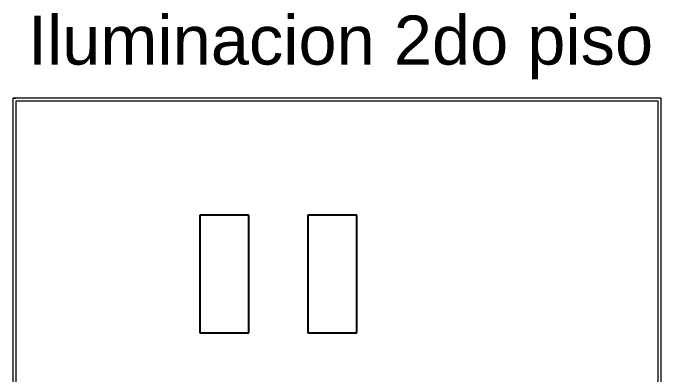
# Model space of a CAD drawing. Header units: millimetres. Extents: x -461 to 1315, y -154 to 152.
# Drawn here: x -319.61 to -286.61, y -133.18 to -114.77 of the extents above; entities that cross this region are included whole.
import ezdxf

# ---------------------------------------------------------------- set-up
doc = ezdxf.new("R2010")
doc.units = ezdxf.units.MM
doc.layers.add('A-AREA', color=7, linetype='Continuous', lineweight=5)
doc.layers.add('A-WALL', color=253, linetype='Continuous', lineweight=15)
doc.layers.add('C-TRAL', color=212, linetype='Continuous')
doc.styles.get("Standard").update_dxf_attribs({"font": 'arial.ttf'})

msp = doc.modelspace()

# ---------------------------------------------------------------- linework, layer by layer
at = {"layer": 'A-WALL'}
for p, q in [((-286.611, -119.113), (-319.611, -119.113)), ((-319.611, -119.113), (-319.611, -154.113)), ((-319.611, -119.113), (-319.461, -119.113)), ((-286.611, -154.113), (-286.611, -119.113)), ((-286.761, -119.263), (-319.461, -119.263)), ((-319.461, -119.263), (-319.461, -153.963)), ((-286.761, -143.963), (-286.761, -119.263))]:
    msp.add_line(p, q, dxfattribs=at)
at = {"layer": 'C-TRAL'}
for p, q in [((-307.6, -125.076, 0.046), (-310.1, -125.076, 0.046)), ((-310.1, -125.076, 0.046), (-310.1, -131.076, 0.046)), ((-307.6, -131.076, 0.046), (-307.6, -125.076, 0.046)), ((-302.1, -125.076, 0.046), (-304.6, -125.076, 0.046)), ((-304.6, -125.076, 0.046), (-304.6, -131.076, 0.046)), ((-302.1, -131.076, 0.046), (-302.1, -125.076, 0.046)), ((-310.1, -131.076, 0.046), (-307.6, -131.076, 0.046)), ((-304.6, -131.076, 0.046), (-302.1, -131.076, 0.046))]:
    msp.add_line(p, q, dxfattribs=at)

# ---------------------------------------------------------------- texts
at = {"layer": 'A-AREA', "insert": (-318.852, -114.906), "char_height": 2.5, "attachment_point": 1}
msp.add_mtext_dynamic_manual_height_columns('\\pxt10;Iluminacion 2do piso', width=43.74055, gutter_width=12.5, heights=[0], dxfattribs=at)

doc.saveas('drawing.dxf')
